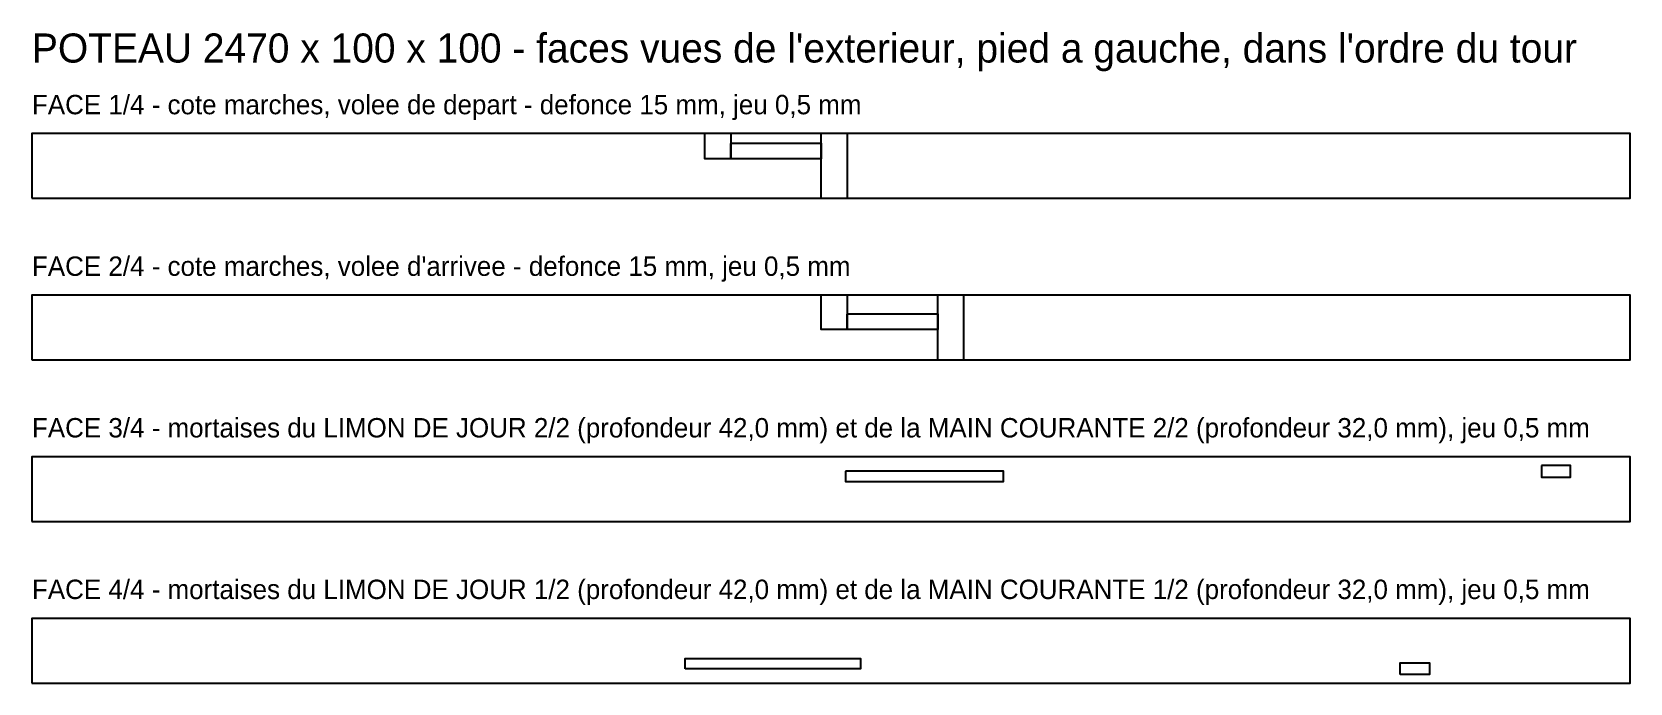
# Model space of a CAD drawing. Header units: millimetres. Extents: x 0 to 2470, y -750 to 257.
import ezdxf

# ---------------------------------------------------------------- set-up
doc = ezdxf.new("R2010")
doc.units = ezdxf.units.MM
for name, color, linetype in [('DECOUPE', 7, 'CONTINUOUS'), ('DEFONCE', 1, 'CONTINUOUS'), ('MORTAISE', 2, 'CONTINUOUS'), ('TEXTE', 3, 'CONTINUOUS')]:
    doc.layers.add(name, color=color, linetype=linetype)

msp = doc.modelspace()

# ---------------------------------------------------------------- linework, layer by layer
at = {"layer": 'DECOUPE'}
for points in [[(0, 0), (2470, 0), (2470, 100), (0, 100)], [(0, -250), (2470, -250), (2470, -150), (0, -150)], [(0, -500), (2470, -500), (2470, -400), (0, -400)], [(0, -750), (2470, -750), (2470, -650), (0, -650)]]:
    msp.add_lwpolyline(points, close=True, dxfattribs=at)
at = {"layer": 'DEFONCE'}
for points in [[(1039.5, 100), (1039.5, 61.786), (1080.5, 61.786), (1080.5, 100)], [(1219.5, 100), (1219.5, 0), (1260.5, 0), (1260.5, 100)], [(1079.5, 84.786), (1079.5, 61.786), (1220.5, 61.786), (1220.5, 84.786)], [(1219.5, -150), (1219.5, -202.5), (1260.5, -202.5), (1260.5, -150)], [(1399.5, -150), (1399.5, -250), (1440.5, -250), (1440.5, -150)], [(1259.5, -179.5), (1259.5, -202.5), (1400.5, -202.5), (1400.5, -179.5)]]:
    msp.add_lwpolyline(points, close=True, dxfattribs=at)
at = {"layer": 'MORTAISE'}
for points in [[(2332.915, -413.5), (2332.915, -431.5), (2378.176, -431.5), (2378.176, -413.5)], [(1257.608, -422), (1257.608, -438), (1501.365, -438), (1501.365, -422)], [(1009.5, -728), (1009.5, -712), (1280.5, -712), (1280.5, -728)], [(2114.938, -736.5), (2114.938, -718.5), (2160.143, -718.5), (2160.143, -736.5)]]:
    msp.add_lwpolyline(points, close=True, dxfattribs=at)

# ---------------------------------------------------------------- texts
at = {"layer": 'TEXTE'}
for s, height, p in [("POTEAU 2470 x 100 x 100 - faces vues de l'exterieur, pied a gauche, dans l'ordre du tour", 45, (0, 210)), ('FACE 1/4 - cote marches, volee de depart - defonce 15 mm, jeu 0,5 mm', 30, (0, 130)), ("FACE 2/4 - cote marches, volee d'arrivee - defonce 15 mm, jeu 0,5 mm", 30, (0, -120)), ('FACE 3/4 - mortaises du LIMON DE JOUR 2/2 (profondeur 42,0 mm) et de la MAIN COURANTE 2/2 (profondeur 32,0 mm), jeu 0,5 mm', 30, (0, -370)), ('FACE 4/4 - mortaises du LIMON DE JOUR 1/2 (profondeur 42,0 mm) et de la MAIN COURANTE 1/2 (profondeur 32,0 mm), jeu 0,5 mm', 30, (0, -620))]:
    msp.add_text(s, height=height, dxfattribs=at).set_placement(p)

doc.saveas('drawing.dxf')
